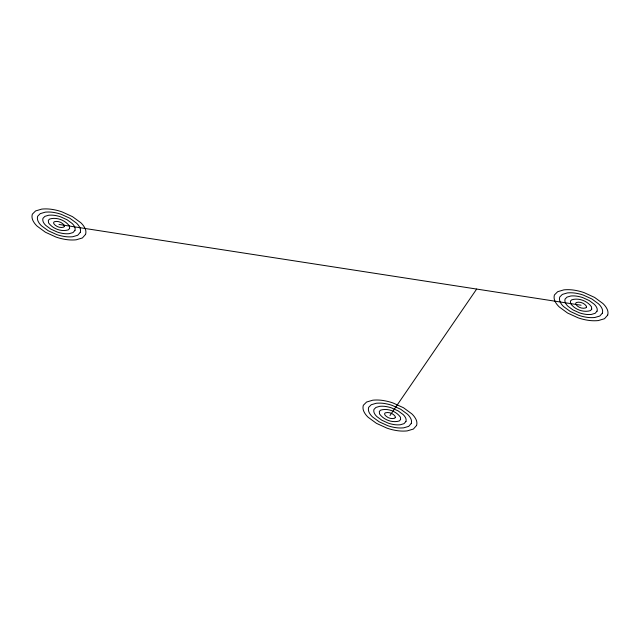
<?xml version="1.0" encoding="UTF-8"?>
<svg xmlns="http://www.w3.org/2000/svg" width="640" height="640" viewBox="0 0 640 640"><rect width="100%" height="100%" fill="white"/><g stroke="black" fill="none" stroke-linecap="round" stroke-linejoin="round"><path stroke-width="0.96" d="M389.976 415.552L476.656 289.064M58.976 224.448L581.072 305.216M64.296 226.432L63.656 227.152C60.144 228.248 55.864 226.608 53.76 223.64L53.648 222.4L54.296 221.752C57.808 220.656 62.088 222.288 64.2 225.256L64.296 226.432M69.624 228.416L68.336 229.856C61.312 232.04 52.752 228.776 48.536 222.832L48.32 220.344L49.616 219.048C56.64 216.864 65.208 220.128 69.416 226.064L69.624 228.416M74.944 230.4L73.024 232.56L69.28 233.664A14.488 8.368 0 0 1 63.176 233.496A22.696 13.104 0 0 1 57.176 232L50.872 229.128L45.896 225.496A22.696 13.104 0 0 1 43.312 222.024A15.384 8.88 0 0 1 42.992 218.288L44.936 216.344L48.68 215.232A14.488 8.368 0 0 1 54.784 215.408A22.696 13.104 0 0 1 60.784 216.896L67.088 219.768L72.056 223.408A22.696 13.104 0 0 1 74.64 226.872A14.488 8.368 0 0 1 74.944 230.4M80.264 232.376L77.704 235.264L72.712 236.744A19.32 11.152 0 0 1 64.576 236.512A30.256 17.472 0 0 1 56.576 234.52L48.168 230.696L41.536 225.84A30.256 17.472 0 0 1 38.096 221.224A20.512 11.848 0 0 1 37.664 216.232L40.256 213.64L45.248 212.16A19.32 11.152 0 0 1 53.384 212.392A30.256 17.472 0 0 1 61.384 214.384L69.792 218.208L76.416 223.064A30.256 17.472 0 0 1 79.864 227.68A19.32 11.152 0 0 1 80.264 232.376M85.584 234.36L82.384 237.96L76.144 239.816A24.152 13.944 0 0 1 65.976 239.52A37.824 21.84 0 0 1 55.968 237.04L45.464 232.256L37.176 226.184A37.824 21.84 0 0 1 32.872 220.416A25.64 14.808 0 0 1 32.336 214.176L35.576 210.936L41.808 209.088A24.152 13.944 0 0 1 51.984 209.376A37.824 21.84 0 0 1 61.984 211.864L72.488 216.648L80.784 222.712A37.824 21.84 0 0 1 85.08 228.488A24.152 13.944 0 0 1 85.584 234.36M395.296 417.528L394.656 418.248C391.144 419.344 386.856 417.712 384.752 414.744L384.648 413.496L385.288 412.848C388.808 411.752 393.088 413.392 395.192 416.36L395.296 417.528M400.616 419.512L399.336 420.952C392.312 423.136 383.744 419.872 379.528 413.936L379.32 411.44L380.608 410.144C387.64 407.96 396.2 411.224 400.416 417.168L400.616 419.512M405.936 421.496L404.016 423.656L400.272 424.768A14.488 8.368 0 0 1 394.168 424.592A22.696 13.104 0 0 1 388.168 423.104L381.864 420.232L376.888 416.592A22.696 13.104 0 0 1 374.312 413.128A15.384 8.88 0 0 1 373.992 409.384L375.928 407.44L379.672 406.336A14.488 8.368 0 0 1 385.776 406.504A22.696 13.104 0 0 1 391.776 408L398.08 410.872L403.056 414.504A22.696 13.104 0 0 1 405.632 417.976A14.488 8.368 0 0 1 405.936 421.496M411.256 423.48L408.696 426.36L403.704 427.84A19.32 11.152 0 0 1 395.568 427.608A30.256 17.472 0 0 1 387.568 425.616L379.16 421.792L372.528 416.936A30.256 17.472 0 0 1 369.088 412.32A20.512 11.848 0 0 1 368.664 407.328L371.248 404.736L376.24 403.256A19.32 11.152 0 0 1 384.376 403.488A30.256 17.472 0 0 1 392.376 405.48L400.784 409.304L407.416 414.16A30.256 17.472 0 0 1 410.856 418.776A19.32 11.152 0 0 1 411.256 423.48M416.584 425.456L413.376 429.064L407.136 430.912A24.152 13.944 0 0 1 396.968 430.624A37.824 21.84 0 0 1 386.968 428.136L376.464 423.352L368.168 417.288A37.824 21.84 0 0 1 363.872 411.512A25.64 14.808 0 0 1 363.336 405.272L366.568 402.04L372.808 400.184A24.152 13.944 0 0 1 382.976 400.48A37.824 21.84 0 0 1 392.976 402.96L403.488 407.744L411.776 413.816A37.824 21.84 0 0 1 416.08 419.584A24.152 13.944 0 0 1 416.584 425.456M586.392 307.2L585.752 307.92C582.24 309.016 577.96 307.376 575.848 304.408L575.744 303.16L576.392 302.512C579.904 301.424 584.184 303.056 586.296 306.024L586.392 307.2M591.712 309.184L590.432 310.624C583.408 312.808 574.848 309.536 570.632 303.6L570.416 301.112L571.712 299.816C578.736 297.624 587.304 300.896 591.512 306.832L591.712 309.184M597.04 311.168L595.112 313.328L591.376 314.432A14.488 8.368 0 0 1 585.272 314.264A22.696 13.104 0 0 1 579.272 312.768L572.968 309.896L567.992 306.264A22.696 13.104 0 0 1 565.408 302.792A15.384 8.88 0 0 1 565.088 299.056L567.032 297.112L570.776 296A14.488 8.368 0 0 1 576.88 296.176A22.696 13.104 0 0 1 582.88 297.664L589.184 300.536L594.152 304.176A22.696 13.104 0 0 1 596.736 307.64A14.488 8.368 0 0 1 597.04 311.168M602.36 313.144L599.8 316.032L594.808 317.504A19.32 11.152 0 0 1 586.672 317.272A30.256 17.472 0 0 1 578.664 315.288L570.264 311.456L563.632 306.608A30.256 17.472 0 0 1 560.192 301.984A20.512 11.848 0 0 1 559.76 297L562.352 294.408L567.344 292.928A19.32 11.152 0 0 1 575.48 293.16A30.256 17.472 0 0 1 583.48 295.152L591.88 298.976L598.512 303.832A30.256 17.472 0 0 1 601.96 308.448A19.32 11.152 0 0 1 602.36 313.144M607.68 315.128L604.48 318.728L598.24 320.584A24.152 13.944 0 0 1 588.064 320.288A37.824 21.84 0 0 1 578.064 317.808L567.56 313.024L559.272 306.952A37.824 21.84 0 0 1 554.968 301.184A25.64 14.808 0 0 1 554.432 294.944L557.672 291.704L563.904 289.856A24.152 13.944 0 0 1 574.08 290.144A37.824 21.84 0 0 1 584.08 292.632L594.584 297.416L602.872 303.48A37.824 21.84 0 0 1 607.176 309.256A24.152 13.944 0 0 1 607.68 315.128"/></g></svg>
